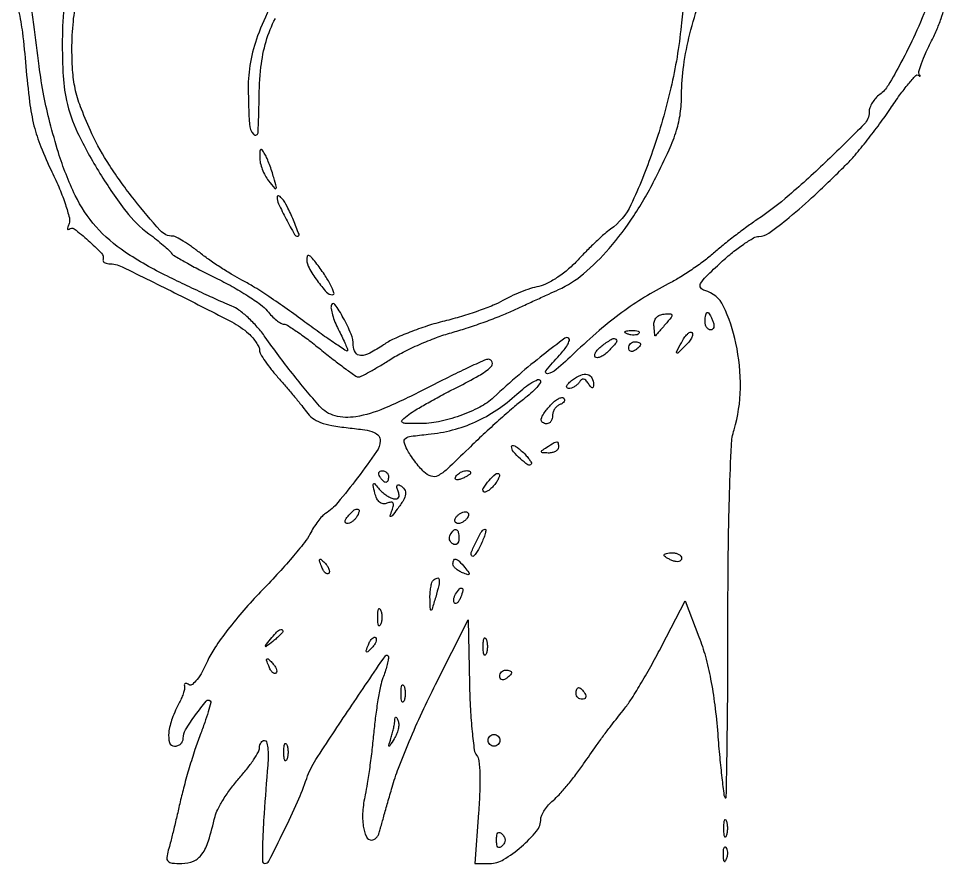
# Model space of a CAD drawing. Extents: x 62 to 252, y 2 to 320.
# Drawn here: x 78.9 to 236.9, y 2 to 146.1 of the extents above; entities that cross this region are included whole.
import ezdxf

# ---------------------------------------------------------------- set-up
doc = ezdxf.new("R2010")
doc.units = 0

msp = doc.modelspace()

# ---------------------------------------------------------------- linework, layer by layer
for points in [[(234.221472, 149, -0.011034), (231.842893, 143.476994, -0.01493), (229.437016, 138.603731, -0.013549), (227.243402, 134.732572, -0.101845), (225.82194, 133.193296, 0.055916), (225.1249, 132.564597, 0.046594), (224.535195, 131.759301, 0.048588), (224.132608, 130.90823, 0.0864), (224, 130.146556, -0.197358), (223.166583, 128.117366, -0.00673), (216.908725, 121.9524, -0.013517), (210.339046, 115.984594, -0.029208), (204.913346, 111.842838, 0.00987), (203.150802, 110.602191, 0.005876), (201.09955, 109.059499, 0.00588), (199.090527, 107.473273, 0.01011), (197.459947, 106.098977, -0.019769), (195.80865, 104.760901, -0.011617), (193.736817, 103.287309, -0.01161), (191.593943, 101.908389, -0.019377), (189.722196, 100.861854, 0.02033), (185.672256, 98.587306, 0.020583), (181.837657, 96.000127, 0.018916), (177.954365, 92.907561, 0.012718), (173.75, 89.100924, -0.011527), (170.602105, 86.237149, -0.139383), (169.135468, 85.55002, -0.68966), (168.855266, 86.034396, -0.017784), (171.17061, 88.681606, 0.023837), (171.961348, 89.608069, 0.037589), (172.537153, 90.479852, 0.043367), (172.857963, 91.194597, 0.28772), (172.774581, 91.558752, 0.373881), (172.093578, 91.606377, 0.004749), (168.39475, 88.763708, 0.011698), (164.27163, 85.373562, 0.009102), (159.945035, 81.503587, -0.068157), (157.562455, 79.831801, -0.034081), (154.176008, 78.369574, -0.033776), (150.520343, 77.350185, -0.053257), (147.282119, 77.031803, -0.004814), (144.840142, 77.075855, -0.174947), (144.325489, 77.277875, -0.452936), (144.325572, 77.633012, -0.01653), (145.5, 78.596245, -0.02873), (146.655964, 79.381021, -0.006188), (148.748437, 80.597495, -0.006441), (151.210544, 81.94684, -0.00611), (153.75, 83.256796, 0.013391), (157.406686, 85.210988, 0.053445), (159.465414, 86.694353, 0.293847), (159.692006, 87.519396, 0.327849), (159.037823, 88, 0.107626), (158.371457, 87.854882, 0.002651), (155.516704, 86.53125, 0.005619), (152.178748, 84.915973, 0.003781), (148.402177, 83, -0.017658), (141.297529, 79.640112, -0.06057), (136.407583, 78.205138, -0.104967), (132.892584, 78.362427, -0.149862), (130.25, 79.987685, -0.007213), (127.915123, 82.718111, -0.006715), (125.60265, 85.580016, -0.006502), (123.295028, 88.595596, -0.005793), (120.974689, 91.78745, 0.026821), (119.61344, 93.503418, 0.024677), (118.039807, 95.114613, 0.025485), (116.492866, 96.409381, 0.07077), (115.25463, 97.093289, -0.014768), (113.731809, 97.724339, -0.002625), (110.924463, 99.003825, -0.002837), (107.649519, 100.539844, -0.002554), (104.275028, 102.167163, -0.032928), (97.056126, 106.30311, -0.065753), (92.106272, 110.62201, -0.068194), (88.558548, 115.968238, -0.03794), (85.697494, 123.261236, -0.010799), (84.239359, 128.401416, -0.016407), (83.217007, 132.930589, -0.0139), (82.387026, 138.028352, -0.005405), (81.511838, 145.120137, 0.031531), (80.928346, 148.419906, 0.046486)], [(86.717631, 149.554262, 0.017454), (86.369166, 143.251911, 0.017469), (86.461506, 136.929365, 0.038808), (87.07179, 132.15419, 0.062137), (88.947334, 126.657136, 0.02513), (92.773989, 119.704928, 0.024881), (97.229408, 113.236542, 0.070678), (101.124789, 109.407934, -0.008041), (102.410959, 108.4267, -0.009683), (103.58629, 107.462254, -0.008513), (104.542956, 106.617159, -0.062413), (104.93822, 106.153139, 0.114224), (105.431028, 105.682448, 0.005624), (107.391227, 104.55037, 0.008859), (109.777436, 103.262939, 0.006263), (112.5, 101.898668, -0.014223), (115.313494, 100.432347, -0.015152), (117.979133, 98.837421, -0.014879), (120.182581, 97.332395, -0.065334), (121.32258, 96.25, 0.024578), (122.093351, 95.388685, 0.029456), (122.902019, 94.660937, 0.030424), (123.640245, 94.141613, 0.13894), (124.140026, 94, -0.144221), (124.75741, 93.818138, -0.00781), (126.465391, 92.678125, -0.011652), (128.47042, 91.223968, -0.0082), (130.659115, 89.5, 0.005889), (132.827606, 87.775642, 0.008749), (134.769908, 86.321875, 0.004617), (136.433645, 85.144651, 0.152813), (136.895888, 85, 0.12065), (137.356833, 85.112869, 0.00571), (138.773457, 85.871575, 0.009111), (140.442797, 86.830349, 0.006403), (142.28701, 87.967062, -0.024407), (144.494184, 89.220189, -0.013692), (147.285369, 90.53485, -0.013638), (150.184235, 91.711313, -0.021596), (152.732791, 92.541953, 0.010753), (155.269054, 93.308176, 0.007269), (158.127757, 94.285535, 0.007325), (160.864588, 95.311369, 0.014467), (163, 96.21975, -0.000175), (164.978409, 97.128968, -0.000123), (167.20625, 98.151213, -0.000124), (169.339691, 99.12887, -0.000259), (171, 99.888175, 0.068246), (175.278427, 102.598586, 0.038646), (179.655438, 106.913267, 0.034541), (183.856942, 112.483192, 0.027531), (187.611399, 119.007826, 0.0103), (189.868902, 123.723195, 0.030844), (191.141444, 127.061, 0.041066), (191.790068, 129.954967, 0.034063), (192.011869, 133.104821, -0.034398), (192.36898, 138.128278, -0.026449), (193.421853, 143.526443, -0.025397), (195.101717, 149.029151, -0.024926)], [(192.3837, 148.976814, 0.002822), (191.936824, 144.851531, -0.031173), (190.182256, 134.287607, -0.026994), (187.06725, 123.491005, -0.025379), (183.354204, 114.344057, -0.131609), (179.880505, 110.203749, 0.028678), (178.896521, 109.426818, 0.008066), (177.453506, 108.104378, 0.008104), (175.867768, 106.553876, 0.008461), (174.356115, 104.974539, -0.029829), (172.735053, 103.419629, -0.027955), (170.9063, 102.032185, -0.029365), (169.116451, 100.972812, -0.066992), (167.640663, 100.447567, 0.027273), (166.221316, 100.065921, 0.015293), (164.54132, 99.456874, 0.015225), (162.876912, 98.735795, 0.023926), (161.5, 98.006458, -0.037807), (159.885921, 97.20801, -0.011622), (157.341756, 96.248755, -0.011556), (154.435208, 95.304212, -0.012423), (151.557043, 94.519265, 0.01771), (148.644118, 93.691658, 0.015061), (145.633065, 92.618545, 0.015323), (142.950212, 91.474369, 0.040793), (141.139993, 90.449159, -0.027387), (138.803272, 89.041825, -0.120277), (137.253696, 88.649582, -0.26254), (136.35715, 89.145175, -0.138967), (136, 90.405379, 0.098799), (135.623213, 92.293599, 0.026084), (134.28847, 95.084655, 0.028657), (132.870118, 97.369608, 0.615522), (132.260063, 97.28019, 0.122479), (132.21059, 96.647247, 0.027583), (132.44907, 95.585235, 0.027006), (132.869867, 94.356882, 0.023307), (133.439264, 93.117451, -0.007174), (134.037059, 91.919626, -0.009655), (134.541534, 90.817444, -0.007107), (134.930291, 89.886865, -0.095667), (135, 89.525868, -0.594263), (134.821091, 89.428498, -0.003542), (132.870313, 90.709518, -0.008423), (130.531049, 92.327056, -0.00477), (127.75, 94.360585, 0.006744), (124.717573, 96.559605, 0.006576), (121.601562, 98.694942, 0.006504), (118.816072, 100.498556, 0.024345), (117, 101.521392, -0.018031), (115.398246, 102.397076, -0.009315), (113.457728, 103.600194, -0.009247), (111.506141, 104.912882, -0.013837), (109.856096, 106.137015, 0.011946), (108.389784, 107.23346, 0.015685), (106.99787, 108.158998, 0.013178), (105.807409, 108.855046, 0.126348), (105.242938, 109, -0.213041), (103.045984, 109.98059, -0.01549), (98.668429, 115.175639, -0.02232), (94.400768, 121.095804, -0.036804), (91.410534, 126.487265, -0.014028), (89.618933, 130.669225, -0.036103), (88.633702, 133.803879, -0.039079), (88.152311, 136.900295, -0.019031), (88, 140.900533, -0.0249), (88.236494, 145.646499, -0.044252), (88.967561, 149.488702, -0.037065)], [(78.894995, 147.422436, -0.028399), (79.54283, 143.748372, -0.008008), (80.133767, 137.959789, 0.009651), (80.772287, 131.902185, 0.029535), (81.525131, 127.842799, 0.034737), (82.677519, 124.268335, 0.017904), (84.582767, 119.968785, -0.014249), (85.888722, 117.078851, -0.019147), (86.894367, 114.387922, -0.016525), (87.55751, 112.135379, -0.156169), (87.501296, 111.142782, 0.018439), (87.305231, 110.569497, 0.075263), (87.253132, 110.206152, 0.398391), (87.344006, 110.111694, 0.211025), (87.508866, 110.175533, -0.374341), (88.390932, 110.236504, -0.019258), (90.782479, 108.279175, -0.02008), (93.030786, 106.122723, -0.263981), (93.305556, 105.046221, 0.174343), (93.327127, 104.773509, 0.129079), (93.519097, 104.536549, 0.094816), (93.862882, 104.372977, 0.059415), (94.305556, 104.312244, -0.10939), (96.551425, 103.773184, -0.002706), (106.088555, 99.061191, -0.003997), (115.273827, 94.368833, -0.063906), (118.134527, 92.378255, -0.030448), (118.848453, 91.648384, -0.032474), (119.452017, 90.852044, -0.034373), (119.874936, 90.104604, -0.112013), (120, 89.553351, 0.133997), (120.174229, 88.9149, 0.016582), (120.954688, 87.686421, 0.018618), (122.005438, 86.264401, 0.014408), (123.25, 84.794026, -0.005585), (124.604278, 83.250115, -0.004888), (125.985938, 81.6068, -0.004919), (127.204976, 80.097778, -0.014598), (128, 79.031021, 0.082304), (129.024219, 77.98635, 0.066765), (130.404537, 77.236372, 0.047692), (132.335291, 76.703953, 0.018093), (135.107459, 76.320143, -0.012384), (137.950435, 75.959554, -0.058451), (139.533232, 75.525427, -0.127032), (140.343003, 74.926065, -0.18863), (140.607459, 74.094852, -0.13672), (139.965392, 72.25995, -0.009579), (136.734054, 67.804874, -0.012492), (133.350894, 63.549073, -0.076403), (131.249978, 61.700298, 0.067342), (130.675072, 61.212496, 0.021278), (129.956646, 60.342295, 0.020819), (129.229344, 59.292698, 0.021696), (128.602496, 58.200298, -0.048699), (127.653309, 56.735245, -0.008445), (125.552492, 54.185159, -0.009111), (122.97317, 51.269163, -0.008045), (120.181891, 48.323648, 0.015452), (117.329292, 45.222703, 0.014495), (114.610041, 41.886195, 0.014749), (112.365244, 38.777044, 0.044873), (111.10303, 36.500011, -0.021387), (110.221786, 34.717924, -0.039529), (109.335625, 33.368367, -0.051486), (108.545762, 32.542175, -0.325453), (107.99888, 32.500692, 0.045558), (107.61153, 32.693822, 0.147441), (107.32811, 32.716172, 0.278973), (107.186168, 32.581752, 0.138044), (107.187675, 32.32433, -0.114706), (107.210822, 31.877865, -0.027871), (107.039695, 31.154647, -0.027124), (106.744478, 30.326163, -0.024083), (106.350784, 29.5, 0.034357), (105.100262, 26.730791, 0.060077), (104.513885, 24.28677, 0.100153), (104.65454, 22.619791, 0.333327), (105.480948, 22, 0.088652), (106.060933, 22.103648, 0.094884), (106.553778, 22.40101, 0.09996), (106.883487, 22.844349, 0.110495), (107, 23.365141, -0.136448), (107.399205, 24.800749, -0.020351), (109.066666, 27.328492, -0.015685), (110.89573, 29.708709, -0.443466), (111.590275, 29.743058, -0.268322), (111.672815, 29.434155, -0.005928), (111.236797, 27.889091, -0.011827), (110.647162, 26.051888, -0.007514), (109.878232, 23.940396, 0.011798), (108.986365, 21.42449, 0.006661), (108.018141, 18.335616, 0.006645), (107.123933, 15.192126, 0.010831), (106.45887, 12.5, -0.002399), (105.894505, 10.03789, -0.002459), (105.311075, 7.601562, -0.002381), (104.784309, 5.492227, -0.010344), (104.440278, 4.25, 0.04049), (104.173558, 2.998177, 0.236805), (104.388937, 2.381577, 0.173347), (105.074366, 2.070193, 0.020787), (106.762048, 2, 0.103322), (108.754505, 2.416171, 0.136873), (110.184017, 3.581364, 0.07933), (111.299477, 5.852536, 0.018126), (112.411488, 10, -0.06409), (112.865059, 11.228384, -0.019931), (113.847162, 12.937415, -0.019564), (115.108093, 14.778316, -0.020385), (116.492771, 16.489071, 0.014472), (117.835812, 18.108843, 0.018594), (118.969752, 19.67675, 0.016645), (119.810799, 21.031241, 0.131343), (120, 21.739071, -0.067811), (120.065668, 22.221043, -0.084443), (120.257667, 22.629602, -0.09969), (120.542665, 22.902808, -0.142338), (120.877163, 23, -0.339159), (121.19835, 22.753814, -0.034704), (121.394719, 21.751562, -0.032077), (121.477106, 20.379282, -0.019329), (121.407297, 18.75, 0.002473), (120.777282, 10.533408, 0.01079), (120.533498, 5.66184, 0.009054), (120.50014, 2.427619, 0.411933), (120.931105, 2, 0.282797), (121.609684, 2.417162, 0.003063), (124.147207, 7.50972, 0.009881), (126.491461, 12.536301, 0.021475), (128.045641, 16.5, -0.061353), (129.616117, 19.723998, -0.003952), (135.386218, 28.459452, -0.002133), (141.47028, 37.430884, -0.737345), (142, 37.266969, -0.050263), (141.939735, 36.668991, -0.013486), (141.723743, 35.737514, -0.013523), (141.419545, 34.687031, -0.013603), (141.05955, 33.656628, 0.039642), (140.655705, 32.27348, 0.009288), (140.208434, 29.899969, 0.009516), (139.79544, 27.142198, 0.00922), (139.482765, 24.341528, -0.005909), (139.178827, 21.445345, -0.005047), (138.791664, 18.400477, -0.00509), (138.383467, 15.638855, -0.014404), (138.023654, 13.723924, 0.03555), (137.608665, 10.851271, 0.054292), (137.699405, 8.337191, 0.074643), (138.230435, 6.580545, 0.289781), (139.148016, 6, 0.122206), (139.524179, 6.093333, 0.073005), (139.898075, 6.367188, 0.065882), (140.213182, 6.772107, 0.063508), (140.41686, 7.25, -0.000084), (140.643301, 8.048866, -0.000008), (141.208709, 10.042188, -0.00001), (141.883101, 12.419414, -0.000008), (142.615282, 15, -0.022908), (143.698542, 18.243999, -0.007893), (145.551159, 22.83061, -0.007825), (147.755837, 27.83027, -0.008992), (150.019845, 32.529735), (155.580077, 43.559469), (155.817333, 32.59931, 0.008161), (155.980112, 28.313866, 0.011561), (156.275244, 24.508848, 0.007794), (156.641888, 21.36552, 0.141182), (157.043013, 20.448172, -0.149249), (157.428955, 19.526129, -0.016752), (157.581914, 17.232948, -0.017645), (157.575412, 14.254226, -0.009812), (157.368192, 10.628596), (156.704945, 2), (159.27555, 2, 0.137652), (161.64847, 2.665893, 0.042172), (164.682506, 4.884865, 0.041337), (167.261894, 7.532138, 0.174176), (168, 9.586711, -0.106501), (168.144663, 10.258171, -0.039466), (168.61359, 11.109858, -0.036905), (169.289527, 11.988096, -0.03663), (170.088816, 12.759787, 0.034412), (171.100414, 13.727837, 0.010765), (172.480485, 15.310688, 0.010701), (173.949746, 17.149546, 0.011632), (175.29744, 19, -0.001259), (177.450482, 22.088907, -0.006632), (178.658751, 23.765351, -0.006452), (179.924549, 25.428106, -0.00115), (182.337713, 28.5, 0.026127), (183.506115, 30.150785, 0.007194), (185.167893, 32.865459, 0.007248), (186.964454, 36.000168, 0.007515), (188.647286, 39.148372), (192.588997, 46.796744), (194.971287, 40.652999, -0.026426), (196.067305, 37.312908, -0.018398), (196.96232, 33.445781, -0.016409), (197.662203, 29.048262, -0.011783), (198.166078, 24.098671, 0.003834), (198.511185, 20.074789, 0.005949), (198.876833, 16.609271, 0.002148), (199.238466, 13.642981, 0.166459), (199.44471, 13.221957, 0.661982), (199.635277, 13.298981, 0.000356), (199.773158, 21.667678, 0.002499), (199.875827, 31.205091, 0.001463), (199.908267, 42.627913, -0.002823), (199.97724, 55.035084, -0.005023), (200.194296, 65.247662, -0.003585), (200.506925, 73.370998, -0.061476), (200.952847, 75.993398, 0.06982), (202.032707, 83.051603, 0.055137), (201.277825, 90.748838, 0.059561), (199.124586, 97.099306, 0.220769), (195.946321, 99.724288, -0.186176), (195.26682, 100.213418, -0.284059), (195.249048, 100.918297, -0.067561), (196.187022, 102.118795, -0.007131), (198.774888, 104.570418, -0.016205), (200.70947, 106.238974, -0.020193), (202.614843, 107.65439, -0.018872), (204.277347, 108.698531, -0.12562), (205.211812, 108.960295, 0.152472), (206.905276, 109.532419, 0.014729), (210.380359, 112.217623, 0.015907), (214.721051, 116.018109, 0.008117), (219.937756, 121.04817, 0.020729), (221.592672, 122.839178, 0.00882), (223.663918, 125.365005, 0.008709), (225.782101, 128.141078, 0.011301), (227.620262, 130.761242, -0.009884), (229.245374, 133.091739, -0.016473), (230.715182, 134.979176, -0.010431), (231.969737, 136.422796, -0.384573), (232.370262, 136.463072, 0.02033), (232.596065, 136.31077, 0.334309), (232.681321, 136.318679, 0.359186), (232.693063, 136.400028, 0.021389), (232.544872, 136.621795, -0.237113), (232.469132, 137.07323, -0.012832), (232.944632, 138.484144, -0.017757), (233.637081, 140.186919, -0.01182), (234.544872, 142.088551, 0.015482), (235.484673, 144.09489, 0.016425), (236.278806, 146.11679, 0.016235), (236.846667, 147.896021, 0.069229)], [(121.932179, 148.257388, 0.033647), (119.680576, 143.178203, 0.041936), (118.448591, 138.65958, 0.048698), (118.070285, 134.221487, 0.009604), (118.262835, 128.10902, 0.180333), (119.012003, 126.373612, 0.655801), (119.747898, 126.645949, 0.011609), (119.929715, 132.282119, -0.024063), (120.246749, 137.823732, -0.045062), (121.117491, 142.224791, -0.048804), (122.703114, 146.161279, -0.034043)]]:
    msp.add_lwpolyline(points, format="xyb")
for points in [[(120.030409, 122.44113, 0.061063), (120.130393, 121.512071, 0.033579), (120.464768, 120.416846, 0.032933), (120.959882, 119.335244, 0.044844), (121.551779, 118.44113, 0.003232), (122.596243, 117.151779, 0.3792), (122.792836, 117.120338, 0.324729), (122.872293, 117.321306, 0.002852), (122.430816, 119, 0.014106), (122.111146, 120.067031, 0.01104), (121.706408, 121.20625, 0.011196), (121.282292, 122.250364, 0.026664), (120.909446, 123, 0.019043), (120.453725, 123.738421, 0.406995), (120.224877, 123.786417, 0.241047), (120.069973, 123.522895, 0.010895)], [(123, 115.65034, 0.111109), (123.257131, 114.507517, 0.010584), (124.545153, 111.932386, 0.006559), (125.969492, 109.313176, 0.271276), (126.504241, 109, 0.523723), (126.735539, 109.33384, 0.009172), (125.78204, 111.739729, 0.016479), (124.706962, 114.092397, 0.061196), (123.810068, 115.45, 0.036988), (123.497986, 115.765468, 0.11916), (123.237958, 115.900725, 0.284366), (123.072503, 115.847423, 0.178107)], [(128.065073, 105, 0.129894), (128.442872, 103.575915, 0.028248), (129.835303, 101.423205, 0.025063), (131.430899, 99.453047, 0.213127), (132.445476, 99, 0.516228), (132.695346, 99.351707, 0.035346), (132.125844, 100.676313, 0.028511), (131.06726, 102.467728, 0.016481), (129.605078, 104.5, 0.014431), (128.834935, 105.441727, 0.136463), (128.404363, 105.727028, 0.421153), (128.151668, 105.594418, 0.072949)], [(189.210415, 93.932778, -0.001815), (188.571267, 93.191771, -0.002953), (188.022564, 92.567754, -0.000462), (187.533585, 92.019258, -0.213607), (187.490563, 92, -0.380591), (187.46224, 92.025211, -0.001263), (187.405013, 92.526709, -0.005602), (187.347001, 93.105531, -0.003375), (187.290542, 93.793052, -0.089214), (187.36684, 94.53284, -0.112076), (187.698752, 95.134737, -0.109799), (188.264335, 95.542715, -0.082939), (189.010393, 95.72583, -0.019345), (190.111476, 95.766037, -0.381411), (190.343881, 95.557658, -0.199852), (190.227283, 95.157324, -0.007545)], [(197.361626, 94.5, -0.055937), (197.511135, 93.925634, -0.100118), (197.483616, 93.440625, -0.147206), (197.289193, 93.122486, -0.184534), (196.968615, 93, -0.152681), (196.599211, 93.115494, -0.098158), (196.284531, 93.440625, -0.08088), (196.07223, 93.926468, -0.062722), (196, 94.5, -0.024748), (196.028469, 95.074824, -0.039339), (196.115447, 95.559375, -0.046727), (196.241071, 95.903916, -0.289661), (196.393011, 96, -0.222225), (196.579329, 95.912889, -0.030693), (196.839659, 95.559375, -0.030395), (197.112506, 95.074558, -0.02136)], [(184.729167, 92.395833, -0.126455), (184.402231, 92.202593, -0.060344), (183.916927, 92.123424, -0.05415), (183.359369, 92.160852, -0.051402), (182.8125, 92.316886, -0.054073), (182.395823, 92.538436, -0.470617), (182.37858, 92.720685, -0.168741), (182.670344, 92.862007, -0.018894), (183.416667, 92.921053, -0.028489), (184.112848, 92.910055, -0.077125), (184.592839, 92.799335, -0.208169), (184.77538, 92.614691, -0.296942)], [(192.573661, 90.22619, -0.002294), (191.354252, 89.072152, -0.404836), (191.191606, 89.074764, -0.323466), (191.1623, 89.256694, -0.001975), (191.964205, 90.835646, -0.029819), (192.46731, 91.687471, -0.05386), (192.989204, 92.306169, -0.082345), (193.448592, 92.619194, -0.314606), (193.771496, 92.561837, -0.253633), (193.877288, 92.205514, -0.066521), (193.671033, 91.62434, -0.05091), (193.221647, 90.931813, -0.032763)], [(179.571429, 89.428571, -0.03594), (178.887168, 88.836194, -0.054397), (178.209465, 88.436368, -0.071185), (177.636977, 88.270385, -0.235585), (177.275382, 88.391285, -0.261643), (177.17838, 88.736953, -0.082274), (177.396476, 89.249357, -0.058027), (177.87936, 89.843439, -0.035262), (178.571429, 90.428571, -0.023072), (180.184278, 91.49737, -0.343782), (180.813324, 91.419509, -0.385988), (180.842067, 90.8293, -0.024335)], [(185, 90.559017, -0.151918), (184.934461, 90.34829, -0.038439), (184.70625, 90.066025, -0.035638), (184.382774, 89.768994, -0.029505), (184, 89.5, -0.082592), (183.6179, 89.343488, -0.161196), (183.29375, 89.3746, -0.182303), (183.078288, 89.586039, -0.108972), (183, 89.940983, -0.093332), (183.076123, 90.345238, -0.09642), (183.29375, 90.688914, -0.099167), (183.618444, 90.918938, -0.105053), (184, 91, -0.042167), (184.382849, 90.967655, -0.061769), (184.70625, 90.870461, -0.081139), (184.92554, 90.727648, -0.210953)], [(176.984687, 83.690983, -0.056893), (176.927714, 83.243079, -0.398791), (176.759063, 83.134577, -0.185074), (176.501891, 83.293403, -0.021693), (176.109687, 83.856763, 0.045108), (175.678736, 84.417879, 0.167837), (175.291912, 84.625764, 0.218762), (174.9263, 84.524505, 0.079241), (174.565983, 84.106763, -0.070108), (174.215994, 83.68577, -0.054223), (173.733045, 83.334454, -0.055208), (173.197229, 83.101405, -0.081846), (172.690983, 83.031803, -0.246963), (172.426022, 83.180337, -0.261769), (172.40719, 83.476138, -0.089556), (172.746452, 83.944286, -0.02929), (173.397322, 84.49977, -0.062759), (174.793948, 85.30421, -0.15599), (175.955484, 85.406384, -0.219175), (176.710435, 84.828559, -0.125364)], [(165.013299, 81.145242, 0.015245), (163.279462, 79.744554, 0.005123), (160.834051, 77.598704, 0.005091), (158.175511, 75.167936, 0.005806), (155.682291, 72.786515, -0.005407), (151.995285, 69.259208, -0.06747), (150.42228, 68.141641, -0.203521), (149.278422, 68.048299, -0.111781), (148.054601, 68.786515, -0.024885), (147.291312, 69.596663, -0.015249), (146.470696, 70.621111, -0.015276), (145.718452, 71.687554, -0.026171), (145.166907, 72.625778, -0.055871), (144.688255, 73.869107, -0.3111), (144.91883, 74.505995, -0.123413), (145.862554, 74.877077, -0.008191), (148.781298, 75.207341, 0.039825), (152.937227, 75.946003, 0.04256), (156.828224, 77.324912, 0.041959), (160.47716, 79.363636, 0.036708), (163.912364, 82.067138, -0.01906), (165.23095, 83.182355, -0.03062), (166.44373, 84.016871, -0.031457), (167.433048, 84.53014, -0.314196), (167.866569, 84.44534, -0.34721), (167.907874, 84.035295, -0.036249), (167.289711, 83.205809, -0.032734), (166.304435, 82.206554, -0.019496)], [(171.25, 80.279762, 0.091153), (170.772185, 80.003112, 0.068411), (170.367188, 79.548326, 0.067172), (170.093566, 78.99159, 0.080841), (170, 78.416667, -0.068857), (169.925077, 77.8752, -0.085122), (169.70625, 77.416146, -0.099913), (169.381338, 77.109202, -0.140362), (169, 77, -0.164686), (168.286126, 77.241685, -0.288334), (168.07605, 77.805831, -0.108618), (168.509791, 78.773574, -0.02446), (169.660536, 80.17739, -0.033443), (170.339564, 80.833679, -0.053647), (171.006444, 81.284376, -0.072957), (171.564287, 81.48263, -0.261917), (171.910536, 81.369226, -0.16774), (172.032292, 81.088763, -0.156822), (171.959657, 80.783944, -0.110311), (171.685181, 80.497903, -0.060892)], [(166.357499, 70.107499, -0.393154), (165.78098, 70.017754, -0.034249), (164.504258, 71.015235, -0.03536), (163.32132, 72.23906, -0.176221), (163, 73.122445, -0.391772), (163.162443, 73.297943, -0.131091), (163.538542, 73.228156, -0.055885), (164.128635, 72.861625, -0.023673), (164.833333, 72.25, -0.018449), (165.513605, 71.550908, -0.02914), (166.037307, 70.898765, -0.028767), (166.377943, 70.356425, -0.30127)], [(171, 73, -0.17131), (170.865757, 72.619685, -0.095191), (170.485938, 72.298248, -0.075283), (169.919445, 72.083567, -0.055234), (169.25, 72.015313, -0.011938), (168.271084, 72.047261, -0.327416), (168.083458, 72.201904, -0.309569), (168.169589, 72.436556, -0.011213), (169, 73, -0.007234), (170.26282, 73.790433, -0.137048), (170.707705, 73.914708, -0.364836), (170.938046, 73.720828, -0.042895)], [(142, 68, -0.042167), (141.967655, 67.617151, -0.061769), (141.870461, 67.29375, -0.081139), (141.727648, 67.07446, -0.210953), (141.559017, 67, -0.151918), (141.34829, 67.065539, -0.038439), (141.066025, 67.29375, -0.035638), (140.768994, 67.617226, -0.029505), (140.5, 68, -0.082592), (140.343488, 68.3821, -0.161196), (140.3746, 68.70625, -0.182303), (140.586039, 68.921712, -0.108972), (140.940983, 69, -0.093332), (141.345238, 68.923877, -0.09642), (141.688914, 68.70625, -0.099167), (141.918938, 68.381556, -0.105053)], [(156, 68.606989, -0.2252), (155.911231, 68.419896, -0.029412), (155.544118, 68.154486, -0.029555), (155.042538, 67.875192, -0.020646), (154.448062, 67.618443, -0.036408), (153.868281, 67.443138, -0.155351), (153.512472, 67.474315, -0.32948), (153.393111, 67.674071, -0.1144), (153.507079, 68.011454, -0.115814), (154.098109, 68.603931, -0.080554), (154.973761, 68.969265, -0.115534), (155.708846, 68.972535, -0.349578)], [(160, 66.5, -0.03049), (159.474366, 65.939923, -0.049393), (158.957819, 65.54114, -0.06589), (158.523352, 65.343381, -0.277016), (158.256619, 65.410048, -0.353344), (158.18939, 66.041329, -0.036388), (159.156957, 67.324859, -0.037136), (160.290111, 68.441065, -0.383897), (160.892501, 68.423307, -0.271366), (160.962178, 68.179399, -0.045722), (160.792235, 67.703658, -0.039198), (160.463853, 67.120468, -0.02539)], [(142.876298, 64.209106, 0.087571), (143.420434, 64.190235, 0.22983), (143.736228, 64.40252, 0.174504), (143.816483, 64.839553, 0.050666), (143.634136, 65.511044, -0.034577), (143.449904, 66.112402, -0.149867), (143.475474, 66.480439, -0.333671), (143.673481, 66.604524, -0.117858), (144.011454, 66.492921, -0.105932), (144.732478, 65.801211, -0.182287), (144.923334, 65.002131, -0.107882), (144.553681, 63.960759, -0.025672), (143.497546, 62.44113, -0.003582), (142.620409, 61.324511, -0.176333), (142.383631, 61.179764, -0.569855), (142.287502, 61.286213, -0.008475), (142.608887, 62.261341, 0.033245), (142.834282, 63.079389, 0.210578), (142.745266, 63.491561, 0.28081), (142.409711, 63.631649, 0.053645), (141.742762, 63.454783, -0.119781), (141.068999, 63.36808, -0.148624), (140.490785, 63.616326, -0.109105), (140.024885, 64.225607, -0.047145), (139.681158, 65.193442, -0.006114), (139.369986, 66.494216, -0.223528), (139.434392, 66.786004, -0.470969), (139.635499, 66.792727, -0.011898), (140.303354, 66, 0.039831), (140.864815, 65.40444, 0.031804), (141.555757, 64.855175, 0.032786), (142.2653, 64.427419, 0.067002)], [(136.541119, 61.066531, -0.059523), (136.216259, 60.658569, -0.050715), (135.787597, 60.313294, -0.053114), (135.325214, 60.078071, -0.09137), (134.901556, 60, -0.236389), (134.649322, 60.126309, -0.218285), (134.587911, 60.410998, -0.09576), (134.782662, 60.861158, -0.036357), (135.210573, 61.399141, -0.036267), (136.170873, 62.30038, -0.235763), (136.798991, 62.439593, -0.44121), (137.009641, 62.049187, -0.054386)], [(155.5, 61, -0.064269), (155.189439, 60.617474, -0.051777), (154.769763, 60.29375, -0.053414), (154.310186, 60.073533, -0.085235), (153.881966, 60, -0.117858), (153.550471, 60.079239, -0.186277), (153.357263, 60.29375, -0.154201), (153.338175, 60.617617, -0.076764), (153.5, 61, -0.064269), (153.810561, 61.382526, -0.051777), (154.230237, 61.70625, -0.053414), (154.689814, 61.926467, -0.085235), (155.118034, 62, -0.117858), (155.449529, 61.920761, -0.186277), (155.642737, 61.70625, -0.154201), (155.661825, 61.382383, -0.076764)], [(154, 57.440983, -0.067432), (153.925389, 56.890269, -0.140899), (153.701458, 56.524436, -0.190788), (153.36964, 56.397824, -0.136093), (152.983688, 56.510081, -0.090427), (152.639411, 56.820631, -0.095498), (152.434921, 57.22714, -0.099685), (152.401101, 57.665803, -0.108373), (152.542705, 58.069098, -0.050477), (153.13314, 58.838655, -0.315493), (153.592818, 58.933879, -0.25701), (153.914842, 58.519563, -0.039415)], [(157.816121, 56.495774, -0.019039), (157.348509, 55.565096, -0.034614), (156.88733, 54.850122, -0.043766), (156.490621, 54.406426, -0.404981), (156.256539, 54.410128, -0.300693), (156.127702, 55.041766, -0.018521), (156.948724, 56.880207, -0.019051), (157.906105, 58.653076, -0.265366), (158.513745, 59, -0.464369), (158.626347, 58.866672, -0.025889), (158.491711, 58.264384, -0.025154), (158.222201, 57.456495, -0.013811)], [(131.806872, 51.473539, -0.278911), (131.538684, 51.40751, -0.120343), (131.210949, 51.604915, -0.070189), (130.866277, 52.059266, -0.036269), (130.564293, 52.706872, -0.008399), (130.21821, 53.663782, -0.286372), (130.270328, 53.888819, -0.400052), (130.463552, 53.893514, -0.011214), (131.124088, 53.266667, -0.043285), (131.558688, 52.753423, -0.063152), (131.837219, 52.231185, -0.082976), (131.927901, 51.779789, -0.20742)], [(155.018999, 52.477108, -0.008807), (155.707299, 51.617386, -0.27071), (155.741192, 51.355597, -0.389672), (155.541716, 51.264678, -0.012731), (154.641444, 51.584097, -0.0442), (154.013435, 51.891147, -0.05126), (153.482174, 52.291272, -0.058677), (153.117443, 52.719384, -0.148172), (153, 53.106989, -0.097466), (153.129499, 53.765008, -0.389178), (153.469452, 53.925, -0.127361), (154.053128, 53.562498, -0.017238)], [(192, 54.031385, -0.184534), (191.877514, 53.710807, -0.147206), (191.559375, 53.516384, -0.100118), (191.074366, 53.488865, -0.055937), (190.5, 53.638374, -0.02136), (189.925442, 53.887494, -0.030395), (189.440625, 54.160341, -0.030693), (189.087111, 54.420671, -0.222225), (189, 54.606989, -0.289661), (189.096084, 54.758929, -0.046727), (189.440625, 54.884553, -0.039339), (189.925176, 54.971531, -0.024748), (190.5, 55, -0.062722), (191.073532, 54.92777, -0.08088), (191.559375, 54.715469, -0.098158), (191.884506, 54.400789, -0.152681)], [(150.052886, 47.449733, -0.001416), (149.433345, 45.396584, -0.232216), (149.276677, 45.229166, -0.511146), (149.153508, 45.310363, -0.002412), (149.085953, 47.083333, -0.024395), (149.102062, 48.121194, -0.028136), (149.221082, 49.103646, -0.028978), (149.41425, 49.911326, -0.123803), (149.666667, 50.333333, -0.13104), (150.293319, 50.696138, -0.453143), (150.636067, 50.468272, -0.091806), (150.584384, 49.434553, -0.014295)], [(154.345077, 47.456872, -0.035865), (154.083816, 46.899181, -0.069269), (153.786868, 46.507038, -0.118528), (153.50546, 46.335123, -0.281567), (153.276326, 46.390341, -0.156651), (153.142323, 46.651151, -0.070517), (153.133355, 47.040231, -0.059701), (153.242038, 47.490157, -0.049364), (153.458881, 47.933469, -0.030391), (154.120758, 48.871774, -0.36195), (154.525317, 48.954259, -0.344086), (154.696703, 48.564815, -0.029555)], [(140.662281, 42.75, -0.174857), (140.474999, 42.540618, -0.447206), (140.306058, 42.601562, -0.078554), (140.189089, 43.10856, -0.017491), (140.157895, 44, -0.017491), (140.189089, 44.89144, -0.078554), (140.306058, 45.398438, -0.447206), (140.474999, 45.459382, -0.174857), (140.662281, 45.25, -0.057986), (140.818615, 44.679992, -0.037979), (140.87034, 44, -0.037979), (140.818615, 43.320008, -0.057986)], [(124, 41.622445, -0.184603), (123.91885, 41.410139, -0.013803), (123.485938, 40.952641, -0.017649), (122.920402, 40.425681, -0.012436), (122.25, 39.872445, -0.001576), (121.120493, 38.99236, -0.377591), (121, 39, -0.377591), (120.99236, 39.120493, -0.001576), (121.872445, 40.25, -0.017685), (122.76332, 41.306759, -0.065617), (123.426111, 41.869516, -0.241985), (123.806605, 41.90695, -0.307699)], [(139.124088, 38.733333, -0.011214), (138.463552, 38.106486, -0.400052), (138.270328, 38.111181, -0.286372), (138.21821, 38.336218, -0.008399), (138.564293, 39.293128, -0.036269), (138.866277, 39.940734, -0.070189), (139.210949, 40.395085, -0.120343), (139.538684, 40.59249, -0.278911), (139.806872, 40.526461, -0.20742), (139.927901, 40.220211, -0.082976), (139.837219, 39.768815, -0.063152), (139.558688, 39.246577, -0.043285)], [(158.662281, 37.75, -0.174857), (158.474999, 37.540618, -0.447206), (158.306058, 37.601562, -0.078554), (158.189089, 38.10856, -0.017491), (158.157895, 39, -0.017491), (158.189089, 39.89144, -0.078554), (158.306058, 40.398438, -0.447206), (158.474999, 40.459382, -0.174857), (158.662281, 40.25, -0.057986), (158.818615, 39.679992, -0.037979), (158.87034, 39, -0.037979), (158.818615, 38.320008, -0.057986)], [(122.806872, 34.473539, -0.278911), (122.538684, 34.40751, -0.120343), (122.210949, 34.604915, -0.070189), (121.866277, 35.059266, -0.036269), (121.564293, 35.706872, -0.008399), (121.21821, 36.663782, -0.286372), (121.270328, 36.888819, -0.400052), (121.463552, 36.893514, -0.011214), (122.124088, 36.266667, -0.043285), (122.558688, 35.753423, -0.063152), (122.837219, 35.231185, -0.082976), (122.927901, 34.779789, -0.20742)], [(163, 34.559017, -0.151918), (162.934461, 34.34829, -0.038439), (162.70625, 34.066025, -0.035638), (162.382774, 33.768994, -0.029505), (162, 33.5, -0.082592), (161.6179, 33.343488, -0.161196), (161.29375, 33.3746, -0.182303), (161.078288, 33.586039, -0.108972), (161, 33.940983, -0.093332), (161.076123, 34.345238, -0.09642), (161.29375, 34.688914, -0.099167), (161.618444, 34.918938, -0.105053), (162, 35, -0.042167), (162.382849, 34.967655, -0.061769), (162.70625, 34.870461, -0.081139), (162.92554, 34.727648, -0.210953)], [(144.662281, 29.75, -0.174857), (144.474999, 29.540618, -0.447206), (144.306058, 29.601562, -0.078554), (144.189089, 30.10856, -0.017491), (144.157895, 31, -0.017491), (144.189089, 31.89144, -0.078554), (144.306058, 32.398438, -0.447206), (144.474999, 32.459382, -0.174857), (144.662281, 32.25, -0.057986), (144.818615, 31.679992, -0.037979), (144.87034, 31, -0.037979), (144.818615, 30.320008, -0.057986)], [(175.5, 31, -0.082592), (175.656512, 30.6179, -0.161196), (175.6254, 30.29375, -0.182303), (175.413961, 30.078288, -0.108972), (175.059017, 30, -0.093332), (174.654762, 30.076123, -0.09642), (174.311086, 30.29375, -0.099167), (174.081062, 30.618444, -0.105053), (174, 31, -0.042167), (174.032345, 31.382849, -0.061769), (174.129539, 31.70625, -0.081139), (174.272352, 31.92554, -0.210953), (174.440983, 32, -0.151918), (174.65171, 31.934461, -0.038439), (174.933975, 31.70625, -0.035638), (175.231006, 31.382774, -0.029505)], [(142.995269, 23.287676, -0.001285), (142.215612, 22.078613, -0.274771), (142.096136, 22.019541, -0.48031), (142.041936, 22.099086, -0.001747), (142.424495, 23.331787, 0.012294), (142.650633, 24.118725, 0.010113), (142.854136, 24.96865, 0.010249), (143.009284, 25.757118, 0.026585), (143.078947, 26.331787, -0.019832), (143.135852, 26.860903, -0.393954), (143.252586, 26.95404, -0.269455), (143.403102, 26.850283, -0.013863), (143.649722, 26.287676, -0.103788), (143.756682, 25.695062, -0.046663), (143.660355, 24.906342, -0.043469), (143.397416, 24.06133, -0.045436)], [(161, 23, -0.099038), (160.923658, 22.618362, -0.097945), (160.70625, 22.29375, -0.097945), (160.381638, 22.076342, -0.099038), (160, 22, -0.099038), (159.618362, 22.076342, -0.097945), (159.29375, 22.29375, -0.097945), (159.076342, 22.618362, -0.099038), (159, 23, -0.099038), (159.076342, 23.381638, -0.097945), (159.29375, 23.70625, -0.097945), (159.618362, 23.923658, -0.099038), (160, 24, -0.099038), (160.381638, 23.923658, -0.097945), (160.70625, 23.70625, -0.097945), (160.923658, 23.381638, -0.099038)], [(124.662281, 19.75, -0.174857), (124.474999, 19.540618, -0.447206), (124.306058, 19.601562, -0.078554), (124.189089, 20.10856, -0.017491), (124.157895, 21, -0.017491), (124.189089, 21.89144, -0.078554), (124.306058, 22.398438, -0.447206), (124.474999, 22.459382, -0.174857), (124.662281, 22.25, -0.057986), (124.818615, 21.679992, -0.037979), (124.87034, 21, -0.037979), (124.818615, 20.320008, -0.057986)], [(199.157895, 8, 0.017491), (199.189089, 7.10856, 0.078554), (199.306058, 6.601562, 0.447206), (199.474999, 6.540618, 0.174857), (199.662281, 6.75, 0.057986), (199.818615, 7.320008, 0.037979), (199.87034, 8, 0.037979), (199.818615, 8.679992, 0.057986), (199.662281, 9.25, 0.174857), (199.474999, 9.459382, 0.447206), (199.306058, 9.398438, 0.078554), (199.189089, 8.89144, 0.017491)], [(161.414286, 5.014286, -0.090732), (160.990389, 4.721518, -0.311764), (160.678571, 4.778571, -0.165815), (160.481152, 5.180305, -0.032041), (160.428571, 6, -0.032041), (160.481152, 6.819695, -0.165815), (160.678571, 7.221429, -0.311764), (160.990389, 7.278482, -0.090732), (161.414286, 6.985714, -0.074369), (161.776302, 6.496362, -0.122728), (161.9, 6, -0.122728), (161.776302, 5.503638, -0.074369)], [(199.078947, 3.416667, 0.018894), (199.137993, 2.670344, 0.168741), (199.279315, 2.37858, 0.470617), (199.461564, 2.395823, 0.054073), (199.683114, 2.8125, 0.051402), (199.839148, 3.359369, 0.05415), (199.876576, 3.916927, 0.060344), (199.797407, 4.402231, 0.126455), (199.604167, 4.729167, 0.296942), (199.385309, 4.77538, 0.208169), (199.200665, 4.592839, 0.077125), (199.089945, 4.112848, 0.028489)]]:
    msp.add_lwpolyline(points, format="xyb", close=True)

doc.saveas('drawing.dxf')
